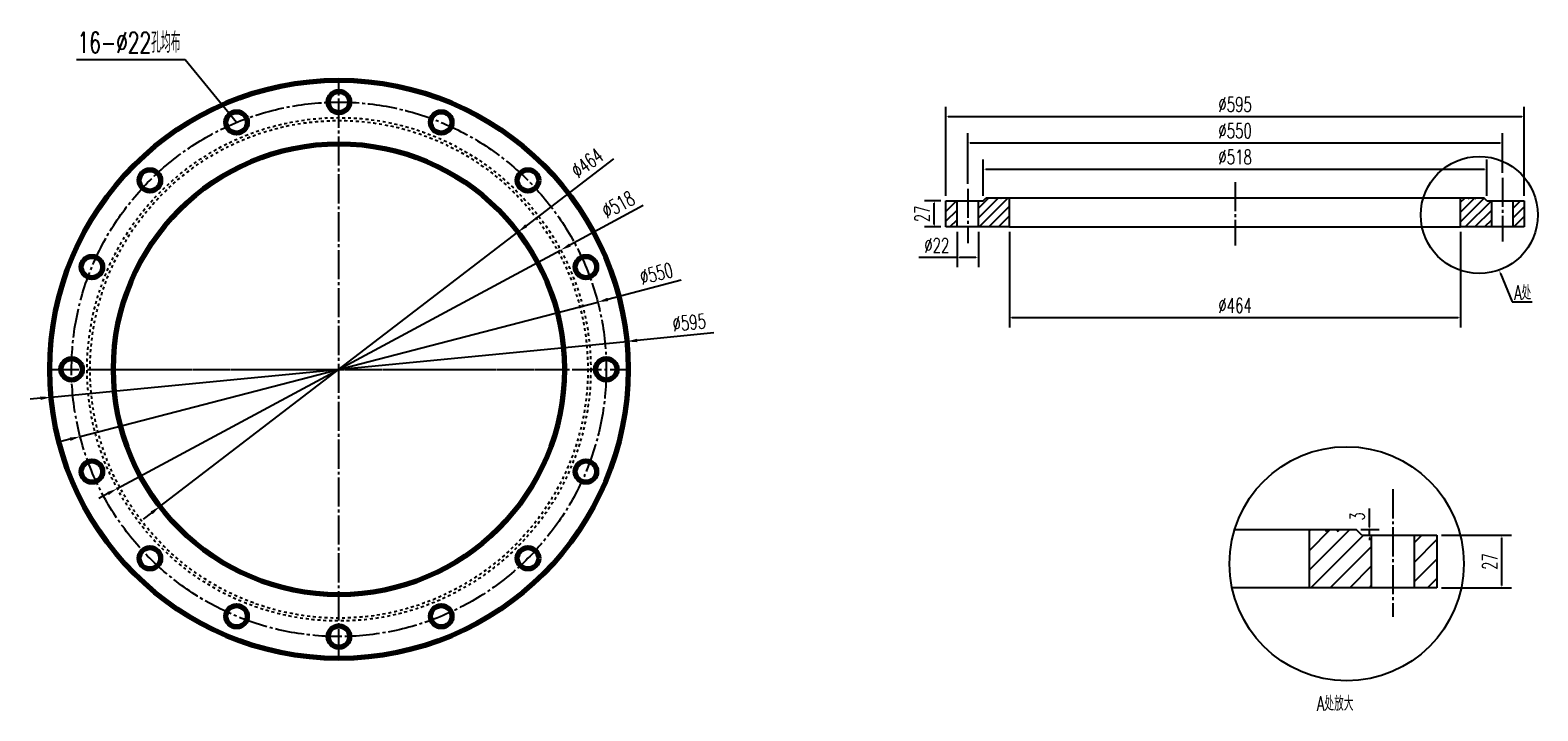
# Model space of a CAD drawing. Header units: millimetres. Extents: x -2673 to 2673, y -4526 to 1890.
# Drawn here: x 416 to 1967, y -4526 to -3825 of the extents above; entities that cross this region are included whole.
import ezdxf
from ezdxf import colors
from ezdxf.entities.mleader import LeaderData, LeaderLine
from ezdxf.math import Vec2, Vec3

# ---------------------------------------------------------------- set-up
doc = ezdxf.new("R2010")
doc.units = ezdxf.units.MM
doc.linetypes.add('EB_DASH', pattern=[6, 3, -3])
doc.linetypes.add('EB_DASHDOT', pattern=[39, 30, -3, 3, -3])
for name, color, linetype, lineweight in [('CAXA0', 7, 'Continuous', 70), ('CAXA1', 1, 'EB_DASHDOT', 25), ('CAXA2', 6, 'EB_DASH', 25), ('CAXA4', 3, 'Continuous', 25)]:
    doc.layers.add(name, color=color, linetype=linetype, lineweight=lineweight)
doc.styles.get("Standard").update_dxf_attribs({"font": 'isocp.shx', "width": 0.707, "bigfont": 'hztxt.shx'})
doc.styles.add('机械', font='txt.shx', dxfattribs={"width": 0.667, "height": 15, "bigfont": 'gbcbig.shx'})
doc.dimstyles.new('ISO-25', dxfattribs={"dimtxt": 20, "dimasz": 2.5, "dimexe": 10, "dimexo": 5, "dimgap": 5, "dimtad": 1, "dimtxsty": '机械', "dimcen": 2.5, "dimadec": 0, "dimazin": 0, "dimtfac": 1, "dimtmove": 0, "dimatfit": 3, "dimfxl": 1, "dimarcsym": 0})
doc.dimstyles.new('标准', dxfattribs={"dimscale": 9, "dimtxt": 3.5, "dimasz": 1.2, "dimexe": 1, "dimexo": 0, "dimtad": 1, "dimdec": 1, "dimzin": 12, "dimdsep": 46, "dimtxsty": '机械', "dimcen": 0, "dimdle": 1.1, "dimaunit": 1, "dimazin": 2, "dimtfac": 1, "dimtdec": 3, "dimtmove": 0, "dimatfit": 3, "dimfxl": 1, "dimtolj": 1, "dimtzin": 0, "dimarcsym": 0})

# ---------------------------------------------------------------- blocks, each defined once
blk = doc.blocks.new('*CAXBLOCK67')
at = {"layer": 'CAXA0', "linetype": 'Continuous', "lineweight": 25}
blk.add_hatch(color=0, dxfattribs=at).paths.add_polyline_path([(-1867.6, -866), (-1873.4, -856.8), (-1875.5, -858.5)], flags=0)
at = {"layer": 'CAXA0', "color": 0, "linetype": 'Continuous', "lineweight": 25}
for p, q in [((-1947, -769.2), (-2114.6, -769.2)), ((-1867.6, -866), (-1947, -769.2))]:
    blk.add_line(p, q, dxfattribs=at)
at = {"layer": 'CAXA0', "color": 0, "linetype": 'Continuous', "lineweight": 25, "insert": (-2113, -726.8), "char_height": 31.5, "attachment_point": 1, "style": '机械'}
blk.add_mtext('16-{%%C}22孔均布', dxfattribs=at)
blk = doc.blocks.new('*D265')
at = {"layer": 'CAXA4', "color": 0, "lineweight": -2}
for p, q in [((1119.3, -4136.9), (1040.7, -4144.6)), ((437.7, -4203), (1030, -4145.6)), ((427, -4204), (416.2, -4205.1))]:
    blk.add_line(p, q, dxfattribs=at)
at = {"layer": 'CAXA4', "color": 0}
for points in [[(1040.5, -4142.8), (1040.9, -4146.4), (1030, -4145.6)], [(426.8, -4202.2), (427.2, -4205.8), (437.7, -4203)]]:
    blk.add_solid(points, dxfattribs=at)
at = {"layer": 'Defpoints', "color": 0}
for p in [(1030, -4145.6), (437.7, -4203)]:
    blk.add_point(p, dxfattribs=at)
at = {"layer": 'CAXA4', "color": 0, "insert": (1094.1, -4126.2), "char_height": 15, "attachment_point": 5, "rotation": 5.5355, "style": '机械'}
blk.add_mtext('\\A1;∅595', dxfattribs=at)
blk = doc.blocks.new('*D266')
at = {"layer": 'CAXA4', "color": 0, "lineweight": -2}
for p, q in [((1353.1, -4000.8), (1336.2, -4000.8)), ((1346.2, -4025.3), (1346.2, -4003.3)), ((1353.1, -4027.8), (1336.2, -4027.8))]:
    blk.add_line(p, q, dxfattribs=at)
at = {"layer": 'CAXA4', "color": 0}
for points in [[(1345.8, -4003.3), (1346.6, -4003.3), (1346.2, -4000.8)], [(1345.8, -4025.3), (1346.6, -4025.3), (1346.2, -4027.8)]]:
    blk.add_solid(points, dxfattribs=at)
at = {"layer": 'Defpoints', "color": 0}
for p in [(1346.2, -4000.8), (1358.1, -4000.8), (1358.1, -4027.8)]:
    blk.add_point(p, dxfattribs=at)
at = {"layer": 'CAXA4', "color": 0, "insert": (1333.7, -4014.3), "char_height": 15, "attachment_point": 5, "rotation": 90, "style": '机械'}
blk.add_mtext('27', dxfattribs=at)
blk = doc.blocks.new('*D267')
at = {"layer": 'CAXA4', "color": 0, "lineweight": -2}
for p, q in [((1358.1, -3995.8), (1358.1, -3904.2)), ((1953.1, -3995.8), (1953.1, -3904.2)), ((1360.6, -3914.2), (1950.6, -3914.2))]:
    blk.add_line(p, q, dxfattribs=at)
at = {"layer": 'CAXA4', "color": 0}
for points in [[(1360.6, -3913.8), (1360.6, -3914.6), (1358.1, -3914.2)], [(1950.6, -3913.8), (1950.6, -3914.6), (1953.1, -3914.2)]]:
    blk.add_solid(points, dxfattribs=at)
at = {"layer": 'Defpoints', "color": 0}
for p in [(1953.1, -3914.2), (1358.1, -4000.8), (1953.1, -4000.8)]:
    blk.add_point(p, dxfattribs=at)
at = {"layer": 'CAXA4', "color": 0, "insert": (1655.6, -3901.7), "char_height": 15, "attachment_point": 5, "style": '机械'}
blk.add_mtext('%%c595', dxfattribs=at)
blk = doc.blocks.new('*D268')
at = {"layer": 'CAXA4', "color": 0, "lineweight": -2}
for p, q in [((1380.6, -3983.4), (1380.6, -3931.3)), ((1930.6, -3972.2), (1930.6, -3931.3)), ((1383.1, -3941.3), (1928.1, -3941.3))]:
    blk.add_line(p, q, dxfattribs=at)
at = {"layer": 'CAXA4', "color": 0}
for points in [[(1383.1, -3940.9), (1383.1, -3941.7), (1380.6, -3941.3)], [(1928.1, -3940.9), (1928.1, -3941.7), (1930.6, -3941.3)]]:
    blk.add_solid(points, dxfattribs=at)
at = {"layer": 'Defpoints', "color": 0}
for p in [(1930.6, -3941.3), (1930.6, -3977.2), (1380.6, -3988.4)]:
    blk.add_point(p, dxfattribs=at)
at = {"layer": 'CAXA4', "color": 0, "insert": (1655.6, -3928.8), "char_height": 15, "attachment_point": 5, "style": '机械'}
blk.add_mtext('%%c550', dxfattribs=at)
blk = doc.blocks.new('*D269')
at = {"layer": 'CAXA4', "color": 0, "lineweight": -2}
for p, q in [((1396.6, -3995.8), (1396.6, -3958.3)), ((1399.1, -3968.3), (1912.1, -3968.3)), ((1914.6, -3995.8), (1914.6, -3958.3))]:
    blk.add_line(p, q, dxfattribs=at)
at = {"layer": 'CAXA4', "color": 0}
for points in [[(1399.1, -3967.9), (1399.1, -3968.7), (1396.6, -3968.3)], [(1912.1, -3967.9), (1912.1, -3968.7), (1914.6, -3968.3)]]:
    blk.add_solid(points, dxfattribs=at)
at = {"layer": 'Defpoints', "color": 0}
for p in [(1914.6, -3968.3), (1396.6, -4000.8), (1914.6, -4000.8)]:
    blk.add_point(p, dxfattribs=at)
at = {"layer": 'CAXA4', "color": 0, "insert": (1655.6, -3955.8), "char_height": 15, "attachment_point": 5, "style": '机械'}
blk.add_mtext('%%c518', dxfattribs=at)
blk = doc.blocks.new('*D261')
at = {"layer": 'CAXA4', "color": 0, "lineweight": -2}
for p, q in [((1423.6, -4032.8), (1423.6, -4131.1)), ((1887.6, -4032.8), (1887.6, -4131.1)), ((1426.1, -4121.1), (1885.1, -4121.1))]:
    blk.add_line(p, q, dxfattribs=at)
at = {"layer": 'CAXA4', "color": 0}
for points in [[(1426.1, -4120.7), (1426.1, -4121.5), (1423.6, -4121.1)], [(1885.1, -4120.7), (1885.1, -4121.5), (1887.6, -4121.1)]]:
    blk.add_solid(points, dxfattribs=at)
at = {"layer": 'Defpoints', "color": 0}
for p in [(1423.6, -4027.8), (1887.6, -4027.8), (1887.6, -4121.1)]:
    blk.add_point(p, dxfattribs=at)
at = {"layer": 'CAXA4', "color": 0, "insert": (1655.6, -4108.6), "char_height": 15, "attachment_point": 5, "style": '机械'}
blk.add_mtext('%%c464', dxfattribs=at)
blk = doc.blocks.new('*D264')
at = {"layer": 'CAXA4', "color": 0, "lineweight": -2}
for p, q in [((1369.6, -4032.8), (1369.6, -4069.2)), ((1391.6, -4032.8), (1391.6, -4069.2)), ((1369.6, -4059.2), (1330.4, -4059.2)), ((1389.1, -4059.2), (1372.1, -4059.2))]:
    blk.add_line(p, q, dxfattribs=at)
at = {"layer": 'CAXA4', "color": 0}
for points in [[(1372.1, -4058.8), (1372.1, -4059.7), (1369.6, -4059.2)], [(1389.1, -4058.8), (1389.1, -4059.7), (1391.6, -4059.2)]]:
    blk.add_solid(points, dxfattribs=at)
at = {"layer": 'Defpoints', "color": 0}
for p in [(1369.6, -4027.8), (1391.6, -4027.8), (1369.6, -4059.2)]:
    blk.add_point(p, dxfattribs=at)
at = {"layer": 'CAXA4', "color": 0, "insert": (1348.8, -4046.7), "char_height": 15, "attachment_point": 5, "style": '机械'}
blk.add_mtext('%%c22', dxfattribs=at)
blk = doc.blocks.new('*D262')
at = {"layer": 'CAXA4', "color": 0, "lineweight": -2}
for p, q in [((1793.8, -4336.6), (1793.8, -4317.4)), ((1785, -4339.1), (1803.8, -4339.1)), ((1793.8, -4345.1), (1793.8, -4339.1)), ((1791, -4345.1), (1803.8, -4345.1)), ((1793.8, -4347.6), (1793.8, -4350.1))]:
    blk.add_line(p, q, dxfattribs=at)
at = {"layer": 'CAXA4', "color": 0}
for points in [[(1793.4, -4336.6), (1794.3, -4336.6), (1793.8, -4339.1)], [(1793.4, -4347.6), (1794.3, -4347.6), (1793.8, -4345.1)]]:
    blk.add_solid(points, dxfattribs=at)
at = {"layer": 'Defpoints', "color": 0}
for p in [(1780, -4339.1), (1793.8, -4339.1), (1786, -4345.1)]:
    blk.add_point(p, dxfattribs=at)
at = {"layer": 'CAXA4', "color": 0, "insert": (1781.3, -4325.7), "char_height": 15, "attachment_point": 5, "rotation": 90, "style": '机械'}
blk.add_mtext('3', dxfattribs=at)
blk = doc.blocks.new('*D263')
at = {"layer": 'CAXA4', "color": 0, "lineweight": -2}
for p, q in [((1868, -4345.1), (1940, -4345.1)), ((1930, -4396.6), (1930, -4347.6)), ((1868, -4399.1), (1940, -4399.1))]:
    blk.add_line(p, q, dxfattribs=at)
at = {"layer": 'CAXA4', "color": 0}
for points in [[(1929.6, -4347.6), (1930.4, -4347.6), (1930, -4345.1)], [(1929.6, -4396.6), (1930.4, -4396.6), (1930, -4399.1)]]:
    blk.add_solid(points, dxfattribs=at)
at = {"layer": 'Defpoints', "color": 0}
for p in [(1863, -4345.1), (1930, -4345.1), (1863, -4399.1)]:
    blk.add_point(p, dxfattribs=at)
at = {"layer": 'CAXA4', "color": 0, "insert": (1917.5, -4372.1), "char_height": 15, "attachment_point": 5, "rotation": 90, "style": '机械'}
blk.add_mtext('27', dxfattribs=at)
blk = doc.blocks.new('*D270')
at = {"layer": 'CAXA4', "color": 0, "lineweight": -2}
for p, q in [((1016.1, -3957.8), (926.5, -4026.5)), ((549.7, -4315.4), (918, -4033.1)), ((541.2, -4321.9), (532.6, -4328.5))]:
    blk.add_line(p, q, dxfattribs=at)
at = {"layer": 'CAXA4', "color": 0}
for points in [[(925.4, -4025.1), (927.6, -4027.9), (918, -4033.1)], [(540.1, -4320.5), (542.2, -4323.4), (549.7, -4315.4)]]:
    blk.add_solid(points, dxfattribs=at)
at = {"layer": 'Defpoints', "color": 0}
for p in [(918, -4033.1), (549.7, -4315.4)]:
    blk.add_point(p, dxfattribs=at)
at = {"layer": 'CAXA4', "color": 0, "insert": (989.1, -3962), "char_height": 15, "attachment_point": 5, "rotation": 37.4741, "style": '机械'}
blk.add_mtext('\\A1;∅464', dxfattribs=at)
blk = doc.blocks.new('*D271')
at = {"layer": 'CAXA4', "color": 0, "lineweight": -2}
for p, q in [((1086, -4082.7), (1010.4, -4102.4)), ((467.7, -4243.5), (1000, -4105.1)), ((457.2, -4246.2), (446.8, -4248.9))]:
    blk.add_line(p, q, dxfattribs=at)
at = {"layer": 'CAXA4', "color": 0}
for points in [[(1010, -4100.6), (1010.9, -4104.1), (1000, -4105.1)], [(456.8, -4244.5), (457.7, -4248), (467.7, -4243.5)]]:
    blk.add_solid(points, dxfattribs=at)
at = {"layer": 'Defpoints', "color": 0}
for p in [(1000, -4105.1), (467.7, -4243.5)]:
    blk.add_point(p, dxfattribs=at)
at = {"layer": 'CAXA4', "color": 0, "insert": (1060.3, -4075.8), "char_height": 15, "attachment_point": 5, "rotation": 14.5768, "style": '机械'}
blk.add_mtext('\\A1;∅550', dxfattribs=at)
blk = doc.blocks.new('*D272')
at = {"layer": 'CAXA4', "color": 0, "lineweight": -2}
for p, q in [((1046.9, -4005.8), (971.4, -4046.4)), ((505.8, -4297), (961.9, -4051.6)), ((496.3, -4302.2), (486.8, -4307.3))]:
    blk.add_line(p, q, dxfattribs=at)
at = {"layer": 'CAXA4', "color": 0}
for points in [[(970.6, -4044.8), (972.3, -4048), (961.9, -4051.6)], [(495.4, -4300.6), (497.1, -4303.7), (505.8, -4297)]]:
    blk.add_solid(points, dxfattribs=at)
at = {"layer": 'Defpoints', "color": 0}
for p in [(961.9, -4051.6), (505.8, -4297)]:
    blk.add_point(p, dxfattribs=at)
at = {"layer": 'CAXA4', "color": 0, "insert": (1021.1, -4004.8), "char_height": 15, "attachment_point": 5, "rotation": 28.2896, "style": '机械'}
blk.add_mtext('\\A1;∅518', dxfattribs=at)

msp = doc.modelspace()

# ---------------------------------------------------------------- hatches: boundary and pattern name
at = {"layer": 'CAXA4'}
h = msp.add_hatch(dxfattribs=at)
h.set_pattern_fill('JIS_WOOD', color=256, scale=10, style=0)
h.paths.add_polyline_path([(1369.606, -4000.795), (1358.106, -4000.795), (1358.106, -4027.795), (1369.606, -4027.795)])
h.paths.add_polyline_path([(1423.606, -3997.795), (1415.558, -3997.795), (1414.958, -3998.834), (1414.358, -3997.795), (1409.453, -3997.795), (1408.853, -3998.834), (1408.253, -3997.795), (1399.606, -3997.795), (1396.606, -4000.795), (1391.606, -4000.795), (1391.606, -4027.795), (1423.606, -4027.795)])
h.paths.add_polyline_path([(1919.606, -4000.795), (1914.606, -4000.795), (1911.606, -3997.795), (1902.959, -3997.795), (1902.359, -3998.834), (1901.759, -3997.795), (1896.854, -3997.795), (1896.254, -3998.834), (1895.654, -3997.795), (1887.606, -3997.795), (1887.606, -4027.795), (1919.606, -4027.795)])
h.paths.add_polyline_path([(1953.106, -4000.795), (1941.606, -4000.795), (1941.606, -4027.795), (1953.106, -4027.795)])
h = msp.add_hatch(dxfattribs=at)
h.set_pattern_fill('JIS_WOOD', color=256, scale=20, style=0)
h.set_pattern_definition([(45, (-399.328, 4648.082), (-10, 10), [])])
h.paths.add_polyline_path([(1863.008, -4345.056), (1840.008, -4345.056), (1840.008, -4399.056), (1863.008, -4399.056)])
h.paths.add_polyline_path([(1732.008, -4339.056), (1732.008, -4399.056), (1796.008, -4399.056), (1796.008, -4345.056), (1786.008, -4345.056), (1780.008, -4339.056), (1762.714, -4339.056), (1761.514, -4341.135), (1760.314, -4339.056), (1750.504, -4339.056), (1749.304, -4341.135), (1748.104, -4339.056)])

# ---------------------------------------------------------------- linework, layer by layer
for p, q in [((1358.106, -4000.795), (1396.606, -4000.795)), ((1358.106, -4027.795), (1358.106, -4000.795)), ((1369.606, -4027.795), (1369.606, -4000.795)), ((1391.606, -4027.795), (1391.606, -4000.795)), ((1396.606, -4000.795), (1399.606, -3997.795)), ((1399.606, -3997.795), (1423.606, -3997.795)), ((1408.853, -3998.834), (1408.253, -3997.795)), ((1409.453, -3997.795), (1408.853, -3998.834)), ((1414.958, -3998.834), (1414.358, -3997.795)), ((1415.558, -3997.795), (1414.958, -3998.834)), ((1423.606, -4027.795), (1423.606, -3997.795)), ((1423.606, -3997.795), (1887.606, -3997.795)), ((1887.606, -4027.795), (1887.606, -3997.795)), ((1887.606, -3997.795), (1911.606, -3997.795)), ((1895.654, -3997.795), (1896.254, -3998.834)), ((1896.254, -3998.834), (1896.854, -3997.795)), ((1901.759, -3997.795), (1902.359, -3998.834)), ((1902.359, -3998.834), (1902.959, -3997.795)), ((1914.606, -4000.795), (1911.606, -3997.795)), ((1914.606, -4000.795), (1953.106, -4000.795)), ((1914.606, -4000.795), (1953.106, -4000.795)), ((1919.606, -4027.795), (1919.606, -4000.795)), ((1941.606, -4027.795), (1941.606, -4000.795)), ((1953.106, -4000.795), (1953.106, -4027.795)), ((1423.606, -4027.795), (1358.106, -4027.795)), ((1423.606, -4027.795), (1887.606, -4027.795)), ((1953.106, -4027.795), (1887.606, -4027.795)), ((1655.236, -4339.056), (1780.008, -4339.056)), ((1732.008, -4399.056), (1732.008, -4339.056)), ((1748.104, -4339.056), (1749.304, -4341.135)), ((1749.304, -4341.135), (1750.504, -4339.056)), ((1760.314, -4339.056), (1761.514, -4341.135)), ((1761.514, -4341.135), (1762.714, -4339.056)), ((1786.008, -4345.056), (1780.008, -4339.056)), ((1786.008, -4345.056), (1863.008, -4345.056)), ((1786.008, -4345.056), (1863.008, -4345.056)), ((1796.008, -4399.056), (1796.008, -4345.056)), ((1840.008, -4399.056), (1840.008, -4345.056)), ((1863.008, -4345.056), (1863.008, -4399.056)), ((1863.008, -4399.056), (1652.495, -4399.056))]:
    msp.add_line(p, q)
at = {"layer": 'CAXA0'}
for centre, radius in [((733.847, -4174.298), 297.5), ((733.847, -3899.298), 11), ((628.609, -3920.231), 11), ((839.085, -3920.231), 11), ((733.847, -4174.207), 232), ((539.392, -3979.844), 11), ((928.301, -3979.844), 11), ((479.78, -4069.06), 11), ((987.913, -4069.06), 11), ((458.847, -4174.298), 11), ((1008.847, -4174.298), 11), ((479.78, -4279.536), 11), ((987.913, -4279.536), 11), ((539.392, -4368.752), 11), ((928.301, -4368.752), 11), ((628.609, -4428.365), 11), ((839.085, -4428.365), 11), ((733.847, -4449.298), 11)]:
    msp.add_circle(centre, radius, dxfattribs=at)
at = {"layer": 'CAXA1', "linetype": 'EB_DASHDOT', "lineweight": 25}
for p, q in [((733.847, -4471.616), (733.847, -3876.798)), ((1655.606, -3981.601), (1655.606, -4046.874)), ((1930.606, -3977.155), (1930.606, -4042.721)), ((1380.606, -3988.407), (1380.606, -4044.532)), ((436.39, -4174.298), (961.847, -4174.298)), ((505.847, -4174.298), (1031.323, -4174.298)), ((1818.008, -4297.776), (1818.008, -4428.909))]:
    msp.add_line(p, q, dxfattribs=at)
at = {"layer": 'CAXA1'}
msp.add_circle((733.847, -4174.298), 275, dxfattribs=at)
at = {"layer": 'CAXA2'}
for radius in [259, 256]:
    msp.add_circle((733.847, -4174.298), radius, dxfattribs=at)
at = {"layer": 'CAXA4'}
for centre, radius in [((1906.791, -4015.457), 60.22), ((1770.38, -4374.379), 120.44)]:
    msp.add_circle(centre, radius, dxfattribs=at)

# ---------------------------------------------------------------- block references
at = {"layer": 'CAXA4', "xscale": 0.6666666666666666, "yscale": 0.6666666666666666, "zscale": 0.6666666666666666}
msp.add_blockref('*CAXBLOCK67', (1873.673, -3342.91), dxfattribs=at)

# ---------------------------------------------------------------- texts
at = {"layer": 'CAXA4', "char_height": 15, "attachment_point": 1, "style": '机械'}
for s, width, insert in [('A处', 29.77009, (1942.527, -4087.839)), ('A处放大', 57.4896, (1739.713, -4510.736))]:
    msp.add_mtext_dynamic_manual_height_columns(s, width=width, gutter_width=75, heights=[0], dxfattribs=dict(at, insert=insert))

# ---------------------------------------------------------------- dimensions: what is measured, and where the dimension line sits
at = {"layer": 'CAXA4'}
for base, p1, p2, text, picture, middle in [((1953.106, -3914.189), (1358.106, -4000.795), (1953.106, -4000.795), '%%c595', '*D267', (1655.606, -3901.689)), ((1930.606, -3941.274), (1380.606, -3988.407), (1930.606, -3977.155), '%%c550', '*D268', (1655.606, -3928.774)), ((1914.606, -3968.333), (1396.606, -4000.795), (1914.606, -4000.795), '%%c518', '*D269', (1655.606, -3955.833)), ((1369.606, -4059.239), (1391.606, -4027.795), (1369.606, -4027.795), '%%c22', '*D264', (1348.766, -4046.739)), ((1887.606, -4121.125), (1423.606, -4027.795), (1887.606, -4027.795), '%%c464', '*D261', (1655.606, -4108.625))]:
    dim = msp.add_linear_dim(base=base, p1=p1, p2=p2, text=text, dimstyle='ISO-25', dxfattribs=at)
    dim.commit()
    dim.dimension.update_dxf_attribs({"geometry": picture, "text_midpoint": middle})
for p1, p2, picture, middle in [((549.725, -4315.356), (917.968, -4033.058), '*D270', (997.071, -3972.417)), ((505.781, -4297.045), (961.913, -4051.551), '*D272', (1027.309, -4016.353)), ((467.699, -4243.509), (999.995, -4105.087), '*D271', (1063.616, -4088.542)), ((437.734, -4202.996), (1029.959, -4145.6), '*D265', (1095.397, -4139.258))]:
    dim = msp.add_diameter_dim_2p(p1=p1, p2=p2, dimstyle='标准', dxfattribs=at)
    dim.commit()
    dim.dimension.update_dxf_attribs({"geometry": picture, "text_midpoint": middle, "dimtype": 163})
dim = msp.add_linear_dim(base=(1346.173, -4000.795), p1=(1358.106, -4027.795), p2=(1358.106, -4000.795), angle=90, dimstyle='ISO-25', dxfattribs=at)
dim.commit()
dim.dimension.update_dxf_attribs({"geometry": '*D266', "text_midpoint": (1333.673, -4014.295)})
for base, p1, p2, text, picture, middle in [((1793.848, -4339.056), (1786.008, -4345.056), (1780.008, -4339.056), '3', '*D262', (1781.348, -4325.721)), ((1930.025, -4345.056), (1863.008, -4399.056), (1863.008, -4345.056), '27', '*D263', (1917.525, -4372.056))]:
    dim = msp.add_linear_dim(base=base, p1=p1, p2=p2, angle=90, text=text, dimstyle='ISO-25', dxfattribs=at)
    dim.commit()
    dim.dimension.update_dxf_attribs({"geometry": picture, "text_midpoint": middle})

# ---------------------------------------------------------------- leaders
ml = msp.add_multileader_mtext('Standard', dxfattribs=at)
ml.set_content('', color=256)
ml.set_leader_properties()
ml.build(insert=Vec2(0, 0))
ml.multileader.update_dxf_attribs({"text_right_attachment_type": 6, "dogleg_length": 0.36})
ctx = ml.context
ctx.base_point, ctx.plane_origin = Vec3(1961.073, -4104.69), Vec3(1927.15, -4072.131)
ctx.right_attachment = 6
notes = []
notes.append((ctx, [(0, (1, 1, 0), (1940.541, -4104.69), (1, 0), 20.532, [(0, [(1927.15, -4072.131)], 0, [])])]))
ctx.mtext.insert, ctx.mtext.flow_direction = Vec3(1963.073, -4102.69), 5
for ctx, leaders in notes:
    for number, flags, end, landing, length, lines in leaders:
        leader = LeaderData()
        leader.index, (leader.has_last_leader_line, leader.has_dogleg_vector, leader.attachment_direction) = number, flags
        leader.last_leader_point, leader.dogleg_vector, leader.dogleg_length = Vec3(end), Vec3(landing), length
        for number, points, colour, breaks in lines:
            line = LeaderLine()
            line.index, line.vertices, line.color, line.breaks = number, Vec3.list(points), colors.encode_raw_color(colour), breaks
            leader.lines.append(line)
        ctx.leaders.append(leader)

doc.saveas('drawing.dxf')
